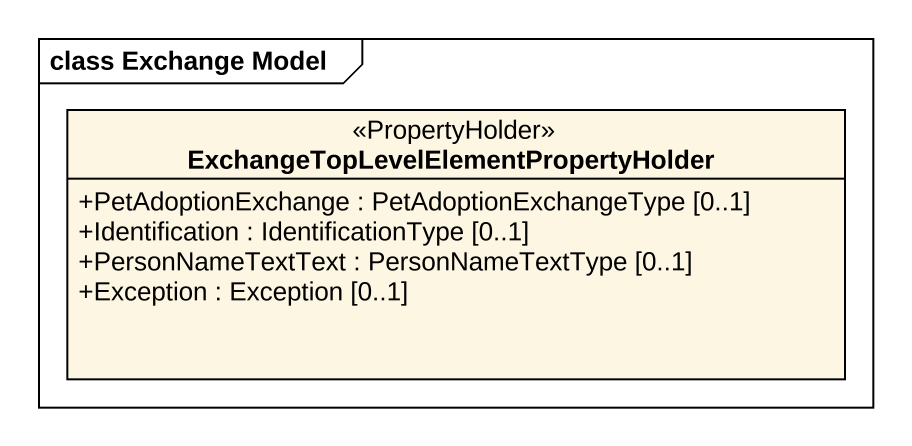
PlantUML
@startuml
mainframe class Exchange Model
hide circle
hide empty members
skinparam classAttributeIconSize 0
class "ExchangeTopLevelElementPropertyHolder" as ExchangeTopLevelElementPrope <<PropertyHolder>> {
  +PetAdoptionExchange : PetAdoptionExchangeType [0..1]
  +Identification : IdentificationType [0..1]
  +PersonNameTextText : PersonNameTextType [0..1]
  +Exception : Exception [0..1]
}
@enduml
